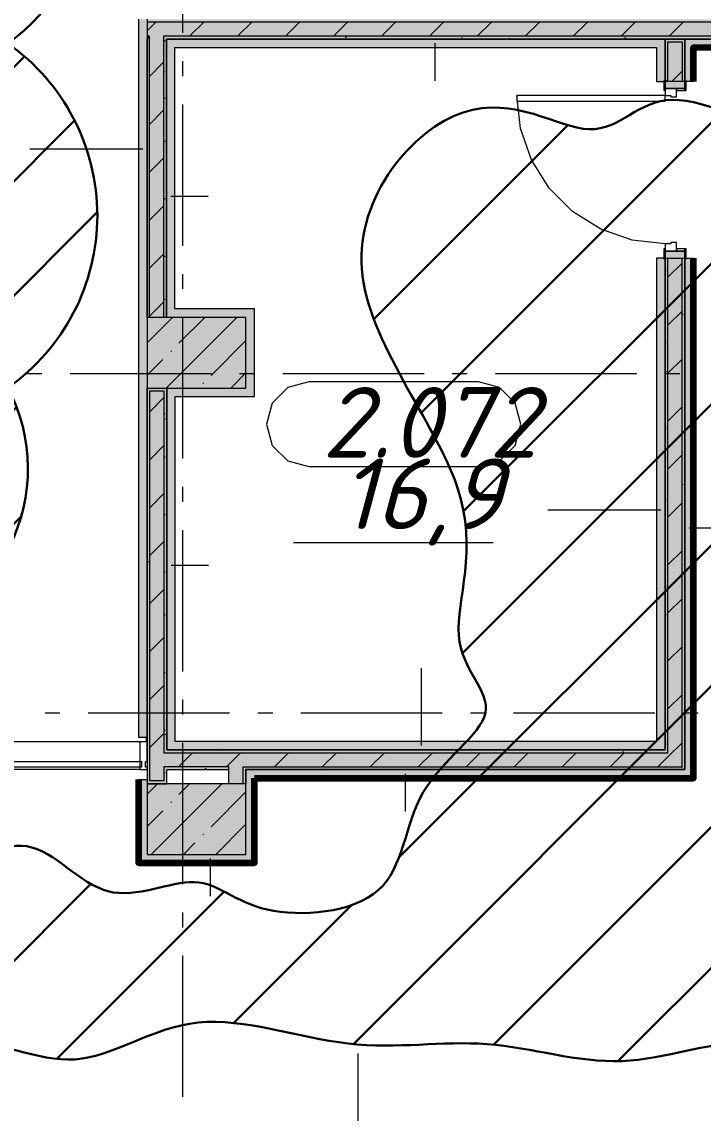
# Model space of a CAD drawing. Header units: millimetres. Extents: x -537608 to 253996, y -217170 to 186033.
# Drawn here: x -289298 to -284475, y 10368 to 18091 of the extents above; entities that cross this region are included whole.
import ezdxf

# ---------------------------------------------------------------- set-up
doc = ezdxf.new("R2010")
doc.units = ezdxf.units.MM
doc.layers.add('16) Лак 1.6м', color=160, linetype='Continuous', lineweight=90)
doc.layers.add('2) окраска коммуникации', color=152, linetype='Continuous', lineweight=30)
doc.layers.add('PDF _Геометрия', color=7, linetype='Continuous')
doc.layers.add('PDF _Текст', color=7, linetype='Continuous')
doc.layers.add('PDF _Сплошная заливка', color=7, linetype='Continuous', true_color=0xffffff)
doc.styles.add('PDF ISOCPEUR Italic', font='isocpeui.ttf')

msp = doc.modelspace()

# ---------------------------------------------------------------- hatches: boundary and pattern name
at = {"layer": '2) окраска коммуникации'}
h = msp.add_hatch(dxfattribs=at)
h.set_pattern_fill('ANSI31', color=5, scale=222)
h.set_pattern_definition([(45, (-305519.1, -20669.7), (-498.404, 498.404), [])])
edge = h.paths.add_edge_path()
edge.add_spline(control_points=[(-290778.1295, 11066.7373), (-290387.3432, 10570.6496), (-289743.0728, 11066.7373), (-288919.2533, 10560.095), (-288105.994, 11182.8428), (-286954.7585, 10760.6403), (-286007.4205, 10940.029), (-285042.7478, 10616.4758), (-284130.9316, 11012.6635), (-281975.2536, 10728.4524), (-280376.2745, 10966.1654), (-279268.5104, 11271.0495), (-278118.4513, 10949.6411), (-276985.3065, 10882.0339), (-275953.6379, 10645.4087), (-275395.5218, 9715.8097), (-275395.5218, 8271.0495), (-275157.9741, 7191.9904), (-275614.614, 6955.3652), (-274802.8089, 5738.4356), (-275817.5649, 5129.9708), (-275327.2936, 3468.321), (-275716.2842, 2758.4446), (-275293.4682, 2171.0495), (-273991.1979, 1727.4348), (-273974.2852, 2606.3284), (-273078.3544, 3011.9716), (-273078.3544, 4702.1524), (-273720.5962, 5040.1884), (-273078.3544, 5733.1622), (-273720.5962, 6578.2529), (-273078.3544, 7271.2267), (-273805.1597, 8271.0495), (-273078.3544, 9012.1129), (-274291.2526, 9488.1178), (-274291.2526, 9164.2291), (-275005.9538, 9367.0507), (-275005.9538, 9971.0495), (-275073.6046, 10786.8019), (-275073.6046, 11271.0495), (-274668.0133, 12503.4462), (-274837.1388, 13297.8308), (-275344.5167, 13652.7686), (-276004.109, 13838.6884), (-276985.0411, 13838.6884), (-277813.7588, 13821.7866), (-278642.4766, 14041.51), (-279014.5545, 14768.2882), (-278845.4274, 16002.1196), (-278185.8367, 17021.0495), (-276443.2448, 17292.7757), (-275935.8653, 18408.2946), (-275682.1763, 19337.8936), (-275310.1, 19659.0285), (-275479.2255, 20622.4311), (-274684.3331, 20656.2347), (-273872.5265, 20842.1545), (-273940.1773, 22126.6913), (-274481.0718, 22725.7503), (-273331.0143, 24399.0292), (-274379.5972, 25075.1012), (-273331.0143, 26038.5045), (-274075.1701, 26985.0053), (-273078.3544, 28523.0692), (-273078.3544, 28523.0692), (-273345.9962, 29714.5377), (-274039.4124, 30880.7626), (-275206.3826, 30238.4942), (-276187.3147, 30745.5482), (-277354.2849, 30153.9852), (-279011.7204, 30982.1734), (-280026.4779, 30677.941), (-281278.0101, 29934.2611), (-280499.3584, 28301.0495), (-281142.0364, 27038.3862), (-279890.5042, 25838.3584), (-281260.4253, 24180.0495), (-280059.6297, 22745.3283), (-281159.2859, 21829.0495), (-280076.8792, 20222.5318), (-281092.8162, 18916.6266), (-280737.6526, 18003.9293), (-280923.6908, 17429.2674), (-281752.4085, 17141.9368), (-283156.155, 17665.8933), (-283714.2711, 17125.035), (-284813.5921, 17750.4023), (-285185.6684, 17108.1332), (-286132.7751, 17801.1077), (-287328.3544, 16388.2505), (-285898.1717, 14701.7611), (-286388.6369, 13644.8407), (-285779.7843, 13214.0495), (-286591.5893, 12701.0495), (-286591.5893, 11811.5525), (-287690.9088, 11727.0435), (-288012.2486, 12132.6867), (-288722.5774, 11760.8471), (-289229.9569, 12453.8216), (-289940.2857, 11963.6687), (-290684.4415, 11777.7489), (-290778.1295, 11066.7373)], knot_values=[0, 0, 0, 0, 1, 2, 3, 4, 5, 6, 7, 8, 9, 10, 11, 12, 13, 14, 15, 16, 17, 18, 19, 20, 21, 22, 23, 24, 25, 26, 27, 28, 29, 30, 31, 32, 33, 34, 35, 36, 37, 38, 39, 40, 41, 42, 43, 44, 45, 46, 47, 48, 49, 50, 51, 52, 53, 54, 55, 56, 57, 58, 59, 60, 61, 62, 63, 64, 65, 66, 67, 68, 69, 70, 71, 72, 73, 74, 75, 76, 77, 78, 79, 80, 81, 82, 83, 84, 85, 86, 87, 88, 89, 90, 91, 92, 93, 94, 95, 96, 97, 98, 99, 99, 99, 99], degree=3, periodic=0)
edge = h.paths.add_edge_path(flags=16)
edge.add_arc((-282974.1314, 12518.0171), 1274.5672, 125.00000005, 234.99999995, ccw=False)
edge.add_arc((-283038.6718, 14513.9725), 1162.0444, 125.00000005, 234.99999995, ccw=False)
edge.add_arc((-282295.8664, 15202.9232), 1433.6455, 59.43173918, 169.43173908, ccw=False)
edge.add_arc((-282677.7619, 14748.5093), 2021.4887, -53.3391216, 56.66087831, ccw=False)
edge.add_arc((-282413.8331, 12555.5506), 1102.6336, -78.79029658, 31.20970332, ccw=False)
edge.add_arc((-282952.3368, 12001.1084), 919.0678, 215.00000005, 324.99999995, ccw=False)
edge = h.paths.add_edge_path(flags=16)
edge.add_arc((-277532.2831, 20735.819), 1174.7616, 125.00000005, 234.99999995, ccw=False)
edge.add_arc((-276960.5272, 23476.9879), 2171.5877, 125.00000005, 234.99999995, ccw=False)
edge.add_arc((-277291.7326, 26561.6986), 1594.1487, 125.00000005, 234.99999995, ccw=False)
edge.add_arc((-277094.17, 27873.7201), 1111.9458, 70.31799188, 180.31799178, ccw=False)
edge.add_arc((-276872.3717, 27774.8819), 1155.9508, -27.59113456, 82.40886534, ccw=False)
edge.add_arc((-276749.5729, 25951.7436), 1572.0517, -54.99999995, 54.99999995, ccw=False)
edge.add_arc((-276903.4785, 23156.4449), 1840.3779, -54.99999995, 54.99999995, ccw=False)
edge.add_arc((-276968.849, 21036.3715), 1277.4016, -81.34673665, 28.65326325, ccw=False)
edge.add_arc((-277491.3785, 20273.9631), 872.5123, 215.00000005, 324.99999995, ccw=False)
h = msp.add_hatch(dxfattribs=at)
h.set_pattern_fill('ANSI31', color=256, scale=180)
h.paths.add_polyline_path([(-284261.5973, 24109.0515, 0.52056705), (-284261.5973, 26540.8731, 0.52056705), (-284261.5973, 28830.2404, 0.52056705), (-285626.3393, 29828.8486, 0.52056705), (-286827.0414, 28445.9012, 0.52056705), (-286827.0414, 26028.7233, 0.52056705), (-286827.0414, 23887.4023, 0.52056705), (-286827.0414, 22082.0016, 0.313339017), (-287418.7029, 20474.292, 0.176741999), (-287968.2498, 20090.1541, 0.41719381), (-288900.9717, 19255.1572, 0.182310255), (-289397.7507, 19982.4334, 0.52056705), (-290302.8839, 19605.0275, 0.52056705), (-290302.8839, 17499.833, 0.52056705), (-290302.8839, 15774.49, 0.52056705), (-290302.8839, 13721.1922, 0.52056705), (-289397.7507, 15501.0554, 0.52056705), (-289397.7507, 17937.9862, 0.244698443), (-288865.6148, 18960.2098, 0.52056705), (-287409.1652, 18960.2098, 0.52056705), (-285892.2135, 18960.2098, 0.092531076), (-285790.8179, 19215.2453, 0.189613203), (-285175.6001, 19622.8638, 0.52056705), (-284261.5973, 20287.7266, 0.52056705), (-284261.5973, 22263.2197, 0.52056705)])
at = {"layer": 'PDF _Сплошная заливка', "transparency": 33554559}
for points in [[(-282873.3109, 18089.0004), (-282624.354, 18089.0004), (-282624.354, 18108.9991), (-288411.7022, 18108.9991), (-288411.7022, 18089.0004), (-284549.2675, 18089.0004)], [(-282524.3536, 17988.9999), (-282524.3536, 18089.0004), (-288411.7022, 18089.0004), (-288411.7022, 17988.9999), (-282873.3109, 17988.9999)], [(-288394.3537, 15999.0005), (-288294.3554, 15999.0005), (-288294.3554, 17988.9999), (-288394.3537, 17988.9999), (-288394.3537, 17341.7551)], [(-288294.3554, 15999.0005), (-288274.3545, 15999.0005), (-288274.3545, 17969.0011), (-288294.3554, 17969.0011), (-288294.3554, 17341.7551)], [(-288411.7022, 15499.0005), (-287711.7014, 15499.0005), (-287711.7014, 15999.0005), (-288411.7022, 15999.0005), (-288411.7022, 15917.7888)], [(-288411.7022, 12698.9993), (-288391.7013, 12698.9993), (-288391.7013, 15499.0005), (-288411.7022, 15499.0005), (-288411.7022, 13028.9998)], [(-288320.1673, 12718.998), (-288291.703, 12718.998), (-288291.703, 15478.9995), (-288391.7013, 15478.9995), (-288391.7013, 12718.998)], [(-284724.3544, 12818.8241), (-284724.3544, 12918.8245), (-288291.703, 12918.8245), (-288291.703, 12818.8241), (-284744.3532, 12818.8241)], [(-284744.3532, 12918.8245), (-284744.3532, 12938.8255), (-288271.702, 12938.8255), (-288271.702, 12918.8245), (-286225.222, 12918.8245)], [(-288411.7022, 12198.9993), (-287711.7014, 12198.9993), (-287711.7014, 12698.9993), (-288411.7022, 12698.9993), (-288411.7022, 12357.8701)]]:
    msp.add_hatch(color=256, dxfattribs=at).paths.add_polyline_path(points)
at = {"layer": 'PDF _Сплошная заливка', "true_color": 0xff7d7d, "transparency": 33554559}
for points in [[(-284744.3532, 17909.0004), (-284744.3532, 17969.0011), (-288274.3545, 17969.0011), (-288274.3545, 17909.0004), (-284804.3539, 17909.0004)], [(-282444.3542, 17909.0004), (-282444.3542, 17969.0011), (-284544.3545, 17969.0011), (-284544.3545, 17909.0004), (-282873.3109, 17909.0004)], [(-287711.7014, 15999.0005), (-287711.7014, 16058.999), (-288274.3545, 16058.999), (-288274.3545, 15999.0005), (-287901.1786, 15999.0005)], [(-287711.7014, 15499.0005), (-287651.7028, 15499.0005), (-287651.7028, 16058.999), (-287711.7014, 16058.999), (-287711.7014, 15917.7888)], [(-288271.702, 12998.8262), (-288211.7014, 12998.8262), (-288211.7014, 15499.0005), (-288271.702, 15499.0005), (-288271.702, 13069.8542)], [(-287711.7014, 15438.9998), (-287651.7028, 15438.9998), (-287651.7028, 15499.0005), (-288211.7014, 15499.0005), (-288211.7014, 15438.9998)], [(-284804.3539, 12938.8255), (-284804.3539, 12998.8262), (-288271.702, 12998.8262), (-288271.702, 12938.8255), (-286225.222, 12938.8255)], [(-284549.2675, 12738.999), (-284544.3545, 12738.999), (-284544.3545, 12798.9997), (-287711.7014, 12798.8253), (-287711.7014, 12738.999), (-286225.222, 12738.999)]]:
    msp.add_hatch(color=11, dxfattribs=at).paths.add_polyline_path(points)
at = {"layer": 'PDF _Сплошная заливка', "transparency": 33554559}
h = msp.add_hatch(color=256, dxfattribs=at)
h.paths.add_polyline_path([(-284724.3544, 12918.8245), (-284724.3544, 16418.9988), (-284744.3532, 16418.9988), (-284744.3532, 12918.8245)], flags=0)
h.paths.add_polyline_path([(-284724.3544, 17668.9998), (-284724.3544, 17949.0002), (-284624.3539, 17949.0002), (-284624.3539, 17969.0011), (-284744.3532, 17969.0011), (-284744.3532, 17668.9998)], flags=0)
h = msp.add_hatch(color=256, dxfattribs=at)
h.paths.add_polyline_path([(-284624.3539, 12798.8253), (-284604.353, 12798.9997), (-284604.353, 16418.9988), (-284624.3539, 16418.9988), (-284624.3539, 12818.8241)], flags=0)
h.paths.add_polyline_path([(-284624.3539, 17668.9998), (-284604.353, 17668.9998), (-284604.353, 17969.0011), (-284624.3539, 17969.0011), (-284624.3539, 17673.999)], flags=0)
at = {"layer": 'PDF _Сплошная заливка', "true_color": 0xff7d7d, "transparency": 33554559}
h = msp.add_hatch(color=11, dxfattribs=at)
h.paths.add_polyline_path([(-284549.2675, 12798.9997), (-284544.3545, 12798.9997), (-284544.3545, 16418.9988), (-284596.3527, 16418.9988), (-284596.3527, 16413.9996), (-284604.353, 16413.9996), (-284604.353, 12798.9997)], flags=0)
h.paths.add_polyline_path([(-284549.2675, 17668.9998), (-284544.3545, 17668.9998), (-284544.3545, 17969.0011), (-284604.353, 17969.0011), (-284603.1043, 17673.999), (-284596.3527, 17673.999), (-284596.3527, 17668.9998)], flags=0)
h = msp.add_hatch(color=11, dxfattribs=at)
h.paths.add_polyline_path([(-284804.3539, 12938.8255), (-284744.3532, 12938.8255), (-284744.4415, 16413.9996), (-284752.3536, 16413.9996), (-284752.3536, 16418.9988), (-284804.3539, 16418.9988), (-284804.3539, 12998.8262)], flags=0)
h.paths.add_polyline_path([(-284752.3536, 17668.9998), (-284752.3536, 17673.999), (-284744.3532, 17673.999), (-284744.3532, 17909.0004), (-284804.3539, 17909.0004), (-284804.3539, 17668.9998)], flags=0)
at = {"layer": 'PDF _Сплошная заливка', "transparency": 33554559}
h = msp.add_hatch(color=256, dxfattribs=at)
h.paths.add_polyline_path([(-288391.7013, 12698.9993), (-288271.702, 12698.9993), (-288271.702, 12818.8241), (-288291.703, 12818.8241), (-288291.703, 12718.998), (-288391.7013, 12718.998)], flags=0)
h.paths.add_polyline_path([(-288291.703, 12918.8245), (-288271.702, 12918.8245), (-288271.702, 15499.0005), (-288391.7013, 15499.0005), (-288391.7013, 15478.9995), (-288291.703, 15478.9995), (-288291.703, 13069.8542)], flags=0)
h = msp.add_hatch(color=256, dxfattribs=at)
h.paths.add_polyline_path([(-284724.3544, 12798.8253), (-284624.3539, 12798.8253), (-284624.3539, 12818.8241), (-287731.7023, 12818.8241), (-287731.7023, 12798.8253), (-284744.3532, 12798.8253)], flags=0)
h.paths.add_polyline_path([(-287831.7028, 12798.8253), (-287831.7028, 12818.8241), (-288271.702, 12818.8241), (-288271.702, 12798.8253), (-287901.1786, 12798.8253)], flags=0)

# ---------------------------------------------------------------- linework, layer by layer
at = {"layer": '16) Лак 1.6м'}
for points in [[(-284544.3545, 17668.9998), (-284544.3545, 17909.0004), (-282444.3542, 17939.0008), (-282444.3542, 20889.0015), (-282351.353, 20889.0015), (-282351.353, 21509.0007), (-282444.3542, 21509.0007), (-282444.3542, 23239.0008), (-282351.353, 23239.0008), (-282351.353, 23859.0001), (-282444.3542, 23859.0001), (-282444.3542, 27239.0007), (-282351.353, 27239.0007), (-282351.353, 27859.0042), (-282444.3542, 27859.0042), (-282444.3542, 28654.3486)], [(-287651.7028, 12738.999), (-284544.3545, 12738.999), (-284544.3545, 16418.9988)], [(-288471.7029, 12728.9985), (-288471.7029, 12138.9986), (-287651.7028, 12138.9986), (-287651.7028, 12738.999)]]:
    msp.add_lwpolyline(points, dxfattribs=at)
at = {"layer": '2) окраска коммуникации'}
msp.add_lwpolyline([(-288865.6148, 18960.2098, -0.244698443), (-289397.7507, 17937.9862, -0.52056705), (-289397.7507, 15501.0554, -0.52056705), (-290302.8839, 13721.1922, -0.52056705), (-290302.8839, 15774.49, -0.52056705), (-290302.8839, 17499.833, -0.52056705), (-290302.8839, 19605.0275, -0.52056705), (-289397.7507, 19982.4334, -0.182310255), (-288900.9717, 19255.1572, -0.182310255)], format="xyb", dxfattribs=at)
msp.add_open_spline([(-290778.1295, 11066.7373), (-290387.3432, 10570.6496), (-289743.0728, 11066.7373), (-288919.2533, 10560.095), (-288105.994, 11182.8428), (-286954.7585, 10760.6403), (-286007.4205, 10940.029), (-285042.7478, 10616.4758), (-284130.9316, 11012.6635), (-281975.2536, 10728.4524), (-280376.2745, 10966.1654), (-279268.5104, 11271.0495), (-278118.4513, 10949.6411), (-276985.3065, 10882.0339), (-275953.6379, 10645.4087), (-275395.5218, 9715.8097), (-275395.5218, 8271.0495), (-275157.9741, 7191.9904), (-275614.614, 6955.3652), (-274802.8089, 5738.4356), (-275817.5649, 5129.9708), (-275327.2936, 3468.321), (-275716.2842, 2758.4446), (-275293.4682, 2171.0495), (-273991.1979, 1727.4348), (-273974.2852, 2606.3284), (-273078.3544, 3011.9716), (-273078.3544, 4702.1524), (-273720.5962, 5040.1884), (-273078.3544, 5733.1622), (-273720.5962, 6578.2529), (-273078.3544, 7271.2267), (-273805.1597, 8271.0495), (-273078.3544, 9012.1129), (-274291.2526, 9488.1178), (-274291.2526, 9164.2291), (-275005.9538, 9367.0507), (-275005.9538, 9971.0495), (-275073.6046, 10786.8019), (-275073.6046, 11271.0495), (-274668.0133, 12503.4462), (-274837.1388, 13297.8308), (-275344.5167, 13652.7686), (-276004.109, 13838.6884), (-276985.0411, 13838.6884), (-277813.7588, 13821.7866), (-278642.4766, 14041.51), (-279014.5545, 14768.2882), (-278845.4274, 16002.1196), (-278185.8367, 17021.0495), (-276443.2448, 17292.7757), (-275935.8653, 18408.2946), (-275682.1763, 19337.8936), (-275310.1, 19659.0285), (-275479.2255, 20622.4311), (-274684.3331, 20656.2347), (-273872.5265, 20842.1545), (-273940.1773, 22126.6913), (-274481.0718, 22725.7503), (-273331.0143, 24399.0292), (-274379.5972, 25075.1012), (-273331.0143, 26038.5045), (-274075.1701, 26985.0053), (-273078.3544, 28523.0692), (-273078.3544, 28523.0692), (-273345.9962, 29714.5377), (-274039.4124, 30880.7626), (-275206.3826, 30238.4942), (-276187.3147, 30745.5482), (-277354.2849, 30153.9852), (-279011.7204, 30982.1734), (-280026.4779, 30677.941), (-281278.0101, 29934.2611), (-280499.3584, 28301.0495), (-281142.0364, 27038.3862), (-279890.5042, 25838.3584), (-281260.4253, 24180.0495), (-280059.6297, 22745.3283), (-281159.2859, 21829.0495), (-280076.8792, 20222.5318), (-281092.8162, 18916.6266), (-280737.6526, 18003.9293), (-280923.6908, 17429.2674), (-281752.4085, 17141.9368), (-283156.155, 17665.8933), (-283714.2711, 17125.035), (-284813.5921, 17750.4023), (-285185.6684, 17108.1332), (-286132.7751, 17801.1077), (-287328.3544, 16388.2505), (-285898.1717, 14701.7611), (-286388.6369, 13644.8407), (-285779.7843, 13214.0495), (-286591.5893, 12701.0495), (-286591.5893, 11811.5525), (-287690.9088, 11727.0435), (-288012.2486, 12132.6867), (-288722.5774, 11760.8471), (-289229.9569, 12453.8216), (-289940.2857, 11963.6687), (-290684.4415, 11777.7489), (-290778.1295, 11066.7373)], degree=3, dxfattribs=at)
at = {"layer": 'PDF _Геометрия', "color": 253, "lineweight": 9, "true_color": 0xaaaaaa}
for p, q in [((-288161.3545, 19011.804), (-288161.3545, 18011.804)), ((-288161.3545, 17811.8031), (-288161.3545, 17705.9704)), ((-288161.3545, 17505.9716), (-288161.3545, 16505.9695)), ((-288161.3545, 16305.9709), (-288161.3545, 16200.1381)), ((-284624.3539, 16168.9999), (-284624.3539, 16177.0003)), ((-288161.3545, 16000.1372), (-288161.3545, 15000.1373)), ((-289156.4566, 15599.3475), (-289262.2893, 15599.3475)), ((-287956.4557, 15599.3475), (-288956.4557, 15599.3475)), ((-287650.622, 15599.3475), (-287756.457, 15599.3475)), ((-286450.6234, 15599.3475), (-287450.6234, 15599.3475)), ((-287265.8934, 15543.1941), (-287415.8919, 15503.0007)), ((-286065.8926, 15543.1941), (-287265.8934, 15543.1941)), ((-286144.7898, 15599.3475), (-286250.6225, 15599.3475)), ((-285915.892, 15503.0007), (-286065.8926, 15543.1941)), ((-284944.7889, 15599.3475), (-285944.7889, 15599.3475)), ((-284638.9553, 15599.3475), (-284744.7881, 15599.3475)), ((-287415.8919, 15503.0007), (-287525.7012, 15393.1935)), ((-285806.0848, 15393.1935), (-285915.892, 15503.0007)), ((-287525.7012, 15393.1935), (-287565.8925, 15243.1929)), ((-285765.8935, 15243.1929), (-285806.0848, 15393.1935)), ((-287565.8925, 15243.1929), (-287525.7012, 15093.1944)), ((-285806.0848, 15093.1944), (-285765.8935, 15243.1929)), ((-287525.7012, 15093.1944), (-287415.8919, 14983.3851)), ((-285915.892, 14983.3851), (-285806.0848, 15093.1944)), ((-287415.8919, 14983.3851), (-287265.8934, 14943.1937)), ((-286065.8926, 14943.1937), (-285915.892, 14983.3851)), ((-287265.8934, 14943.1937), (-286065.8926, 14943.1937)), ((-288161.3545, 14800.1364), (-288161.3545, 14694.3036)), ((-288161.3545, 14494.3027), (-288161.3545, 13494.3028)), ((-287374.9319, 14405.1597), (-285962.019, 14405.1597)), ((-288161.3545, 13294.3041), (-288161.3545, 13188.4692)), ((-289028.1189, 13199.3459), (-289133.9517, 13199.3459)), ((-287828.1181, 13199.3459), (-288828.1181, 13199.3459)), ((-287522.2845, 13199.3459), (-287628.1172, 13199.3459)), ((-286322.2836, 13199.3459), (-287322.2836, 13199.3459)), ((-286016.45, 13199.3459), (-286122.285, 13199.3459)), ((-284816.4513, 13199.3459), (-285816.4513, 13199.3459)), ((-284510.6177, 13199.3459), (-284616.4504, 13199.3459)), ((-288161.3545, 12988.4704), (-288161.3545, 11988.4705)), ((-288161.3545, 11788.4696), (-288161.3545, 11682.6368)), ((-288161.3545, 11482.636), (-288161.3545, 10482.636))]:
    msp.add_line(p, q, dxfattribs=at)
at = {"layer": 'PDF _Геометрия', "lineweight": 9}
for p, q in [((-288471.7029, 18108.9991), (-288471.7029, 13028.9998)), ((-288411.7022, 18108.9991), (-288411.7022, 18089.0004)), ((-288411.7022, 18026.7886), (-288349.4905, 18089.0004)), ((-282624.354, 18089.0004), (-288411.7022, 18089.0004)), ((-288411.7022, 18089.0004), (-288411.7022, 17988.9999)), ((-288110.0798, 17988.9999), (-288010.0793, 18089.0004)), ((-287770.6687, 17988.9999), (-287670.6683, 18089.0004)), ((-287431.2575, 17988.9999), (-287331.2571, 18089.0004)), ((-287091.8465, 17988.9999), (-286991.846, 18089.0004)), ((-286752.4353, 17988.9999), (-286652.4349, 18089.0004)), ((-286413.0242, 17988.9999), (-286313.0238, 18089.0004)), ((-286073.6109, 17988.9999), (-285973.6127, 18089.0004)), ((-285734.1998, 17988.9999), (-285634.2016, 18089.0004)), ((-285394.7887, 17988.9999), (-285294.7883, 18089.0004)), ((-285055.3776, 17988.9999), (-284955.3772, 18089.0004)), ((-284715.9665, 17988.9999), (-284615.9661, 18089.0004)), ((-288394.3537, 17988.9999), (-288411.7022, 17988.9999)), ((-288411.7022, 17988.9999), (-288411.7022, 17969.0011)), ((-288411.7022, 17969.0011), (-288411.7022, 15999.0005)), ((-288411.7022, 15999.0005), (-288411.7022, 17969.0011)), ((-288394.3537, 17969.0011), (-288394.3537, 17988.9999)), ((-288394.3537, 15999.0005), (-288394.3537, 17969.0011)), ((-282524.3536, 17988.9999), (-288294.3554, 17988.9999)), ((-288294.3554, 17988.9999), (-288294.3554, 17969.0011)), ((-288294.3554, 17969.0011), (-288294.3554, 15999.0005)), ((-284744.3532, 17969.0011), (-288274.3545, 17969.0011)), ((-288274.3545, 17969.0011), (-288274.3545, 17909.0004)), ((-288274.3545, 17909.0004), (-288274.3545, 17969.0011)), ((-288274.3545, 17969.0011), (-282504.3526, 17969.0011)), ((-286375.3539, 17938.9997), (-286375.3539, 17672.8493)), ((-284724.3544, 17969.0011), (-284744.3532, 17969.0011)), ((-284744.3532, 17969.0011), (-284744.3532, 17909.0004)), ((-284744.3532, 17909.0004), (-284744.3532, 17969.0011)), ((-284624.3539, 17969.0011), (-284724.3544, 17969.0011)), ((-284724.3544, 17668.9998), (-284724.3544, 17949.0002)), ((-284724.3544, 17949.0002), (-284624.3539, 17949.0002)), ((-284604.353, 17969.0011), (-284624.3539, 17969.0011)), ((-284624.3539, 17949.0002), (-284624.3539, 17668.9998)), ((-284544.3545, 17969.0011), (-284604.353, 17969.0011)), ((-284604.353, 17969.0011), (-284604.353, 17673.999)), ((-284604.353, 17673.999), (-284604.353, 17969.0011)), ((-282504.3526, 17969.0011), (-284544.3545, 17969.0011)), ((-288274.3545, 16058.999), (-288274.3545, 17909.0004)), ((-288274.3545, 17909.0004), (-288274.3545, 16058.999)), ((-288214.3538, 16058.999), (-288214.3538, 17909.0004)), ((-288214.3538, 17909.0004), (-284804.3539, 17909.0004)), ((-284804.3539, 17909.0004), (-284804.3539, 17668.9998)), ((-284744.3532, 17909.0004), (-284744.3532, 17673.999)), ((-284744.3532, 17673.999), (-284744.3532, 17909.0004)), ((-282444.3542, 17909.0004), (-284544.3545, 17909.0004)), ((-284544.3545, 17909.0004), (-284544.3545, 17668.9998)), ((-288394.3537, 17704.726), (-288294.3554, 17804.7264)), ((-284696.5555, 17668.9998), (-284624.3539, 17741.2013)), ((-284804.3539, 17668.9998), (-284752.3536, 17668.9998)), ((-284744.3532, 17673.999), (-284752.3536, 17673.999)), ((-284752.3536, 17673.999), (-284752.3536, 17604)), ((-284744.3532, 17604), (-284744.3532, 17673.999)), ((-284604.353, 17668.9998), (-284744.3532, 17668.9998)), ((-284744.3532, 17668.9998), (-284744.3532, 17618.9997)), ((-284664.3537, 17618.9997), (-284744.3532, 17618.9997)), ((-284744.3532, 17618.9997), (-284744.3532, 17568.9994)), ((-284744.3532, 17618.9997), (-284604.353, 17618.9997)), ((-284743.3543, 17618.9997), (-284744.3532, 17618.9997)), ((-284744.3532, 17618.9997), (-284744.3532, 17604)), ((-284743.3543, 17604), (-284743.3543, 17618.9997)), ((-284664.3537, 17558.9989), (-284664.3537, 17618.9997)), ((-284604.353, 17618.9997), (-284664.3537, 17618.9997)), ((-284664.3537, 17618.9997), (-284664.3537, 17604)), ((-284596.3527, 17673.999), (-284604.353, 17673.999)), ((-284604.353, 17673.999), (-284604.353, 17604)), ((-284604.353, 17618.9997), (-284604.353, 17668.9998)), ((-284604.353, 17604), (-284604.353, 17618.9997)), ((-284596.3527, 17604), (-284596.3527, 17673.999)), ((-284544.3545, 17668.9998), (-284596.3527, 17668.9998)), ((-285794.3534, 17568.9994), (-285794.3534, 17528.9996)), ((-284744.3532, 17568.9994), (-285794.3534, 17568.9994)), ((-285768.0292, 17335.3522), (-285794.3534, 17568.9994)), ((-284752.3536, 17604), (-284744.3532, 17604)), ((-284744.3532, 17604), (-284743.3543, 17604)), ((-284744.3532, 17568.9994), (-284704.3535, 17568.9994)), ((-284744.3532, 17528.9996), (-284744.3532, 17568.9994)), ((-284704.3535, 17568.9994), (-284704.3535, 17558.9989)), ((-284704.3535, 17558.9989), (-284664.3537, 17558.9989)), ((-284664.3537, 17604), (-284604.353, 17604)), ((-284604.353, 17604), (-284596.3527, 17604)), ((-288394.3537, 17365.3149), (-288294.3554, 17465.3131)), ((-285794.3534, 17528.9996), (-284744.3532, 17528.9996)), ((-285690.3721, 17113.4214), (-285768.0292, 17335.3522)), ((-288441.7015, 17189.961), (-289241.7028, 17189.961)), ((-288394.3537, 17025.9037), (-288294.3554, 17125.902)), ((-285565.2769, 16914.3355), (-285690.3721, 17113.4214)), ((-285399.0171, 16748.0757), (-285565.2769, 16914.3355)), ((-288244.3552, 16856.8947), (-287978.2049, 16856.8947)), ((-288394.3537, 16686.4905), (-288294.3554, 16786.4909)), ((-285199.9312, 16622.9826), (-285399.0171, 16748.0757)), ((-284978.0004, 16545.3255), (-285199.9312, 16622.9826)), ((-284744.3532, 16518.9992), (-284978.0004, 16545.3255)), ((-284664.3537, 16528.9997), (-284704.3535, 16528.9997)), ((-284704.3535, 16528.9997), (-284704.3535, 16518.9992)), ((-284664.3537, 16468.999), (-284664.3537, 16528.9997)), ((-284744.3532, 16484.0008), (-284752.3536, 16484.0008)), ((-284752.3536, 16484.0008), (-284752.3536, 16413.9996)), ((-284744.3532, 16518.9992), (-284744.3532, 16468.999)), ((-284704.3535, 16518.9992), (-284744.3532, 16518.9992)), ((-284743.3543, 16484.0008), (-284744.3532, 16484.0008)), ((-284744.3532, 16484.0008), (-284744.3532, 16468.999)), ((-284744.3532, 16413.9996), (-284744.3532, 16484.0008)), ((-284744.3532, 16468.999), (-284664.3537, 16468.999)), ((-284604.353, 16468.999), (-284744.3532, 16468.999)), ((-284744.3532, 16468.999), (-284744.3532, 16418.9988)), ((-284744.3532, 16468.999), (-284743.3543, 16468.999)), ((-284743.3543, 16468.999), (-284743.3543, 16484.0008)), ((-284604.353, 16484.0008), (-284664.3537, 16484.0008)), ((-284664.3537, 16484.0008), (-284664.3537, 16468.999)), ((-284664.3537, 16468.999), (-284604.353, 16468.999)), ((-284604.353, 16468.999), (-284604.353, 16484.0008)), ((-284596.3527, 16484.0008), (-284604.353, 16484.0008)), ((-284604.353, 16484.0008), (-284604.353, 16413.9996)), ((-284604.353, 16418.9988), (-284604.353, 16468.999)), ((-284596.3527, 16413.9996), (-284596.3527, 16484.0008)), ((-288394.3537, 16347.0793), (-288294.3554, 16447.0798)), ((-284752.3536, 16418.9988), (-284804.3539, 16418.9988)), ((-284804.3539, 16418.9988), (-284804.3539, 12998.8262)), ((-284752.3536, 16413.9996), (-284744.3532, 16413.9996)), ((-284744.3532, 16418.9988), (-284604.353, 16418.9988)), ((-284744.3532, 12938.8255), (-284744.3532, 16413.9996)), ((-284744.3532, 16413.9996), (-284744.3532, 12938.8255)), ((-284724.3544, 12918.8245), (-284724.3544, 16418.9988)), ((-284724.3544, 16283.5564), (-284624.3539, 16383.5569)), ((-284624.3539, 12818.8241), (-284624.3539, 16418.9988)), ((-284604.353, 12798.9997), (-284604.353, 16413.9996)), ((-284604.353, 16413.9996), (-284604.353, 12798.9997)), ((-284604.353, 16413.9996), (-284596.3527, 16413.9996)), ((-284596.3527, 16418.9988), (-284544.3545, 16418.9988)), ((-284544.3545, 16418.9988), (-284544.3545, 12798.9997)), ((-288394.3537, 16007.6683), (-288294.3554, 16107.6687)), ((-288411.7022, 15818.8046), (-288231.5086, 15999.0005)), ((-288411.7022, 15999.0005), (-288411.7022, 15499.0005)), ((-287711.7014, 15999.0005), (-288411.7022, 15999.0005)), ((-288275.3104, 15499.0005), (-287775.3104, 15999.0005)), ((-288274.3545, 16058.999), (-288274.3545, 15999.0005)), ((-288274.3545, 15999.0005), (-288274.3545, 16058.999)), ((-287711.7014, 16058.999), (-288214.3538, 16058.999)), ((-288186.7895, 15815.6204), (-288003.4095, 15999.0005)), ((-287651.7028, 16058.999), (-287711.7014, 16058.999)), ((-287711.7014, 15499.0005), (-287711.7014, 15999.0005)), ((-287651.7028, 15499.0005), (-287651.7028, 16058.999)), ((-284724.3544, 15944.1454), (-284624.3539, 16044.1458)), ((-287958.6905, 15587.5214), (-287711.7014, 15834.5104)), ((-288243.8127, 15758.5951), (-288239.0719, 15763.3381)), ((-288411.7022, 15590.7077), (-288300.838, 15701.5719)), ((-284724.3544, 15604.7342), (-284624.3539, 15704.7346)), ((-287819.1145, 15499.0005), (-287711.7014, 15606.4114)), ((-288015.7158, 15530.4961), (-288010.9728, 15535.239)), ((-288411.7022, 15499.0005), (-287711.7014, 15499.0005)), ((-288411.7022, 13028.9998), (-288411.7022, 15499.0005)), ((-288411.7022, 15499.0005), (-288411.7022, 13028.9998)), ((-288391.7013, 12718.998), (-288391.7013, 15478.9995)), ((-288391.7013, 15478.9995), (-288291.703, 15478.9995)), ((-288291.703, 15478.9995), (-288291.703, 12918.8245)), ((-288271.702, 12998.8262), (-288271.702, 15499.0005)), ((-288271.702, 15499.0005), (-288271.702, 12998.8262)), ((-287651.7028, 15438.9998), (-287651.7028, 15499.0005)), ((-288391.7013, 15331.4985), (-288291.703, 15431.4989)), ((-288211.7014, 12998.8262), (-288211.7014, 15438.9998)), ((-288211.7014, 15438.9998), (-287651.7028, 15438.9998)), ((-284724.3544, 15265.3231), (-284624.3539, 15365.3214)), ((-288391.7013, 14992.0873), (-288291.703, 15092.0878)), ((-284724.3544, 14925.912), (-284624.3539, 15025.9102)), ((-288391.7013, 14652.6763), (-288291.703, 14752.6767)), ((-284724.3544, 14586.4987), (-284624.3539, 14686.4992)), ((-284774.3546, 14634.3309), (-285574.3537, 14634.3309)), ((-284574.3537, 14509.4703), (-284308.2034, 14509.4703)), ((-288391.7013, 14313.2651), (-288291.703, 14413.2655)), ((-284724.3544, 14247.0876), (-284624.3539, 14347.088)), ((-288241.7028, 14245.63), (-287975.5524, 14245.63)), ((-288391.7013, 13973.854), (-288291.703, 14073.8523)), ((-284724.3544, 13907.6765), (-284624.3539, 14007.6769)), ((-288391.7013, 13634.4429), (-288291.703, 13734.4412)), ((-284724.3544, 13568.2654), (-284624.3539, 13668.2658)), ((-286469.8191, 12968.8248), (-286469.8191, 13517.4922)), ((-288391.7013, 13295.0296), (-288291.703, 13395.0301)), ((-284724.3544, 13228.8543), (-284624.3539, 13328.8547)), ((-288391.7013, 12955.6185), (-288291.703, 13055.6189)), ((-288461.528, 12995.9993), (-289486.5281, 12995.9993)), ((-288471.7029, 13028.9998), (-288411.7022, 13028.9998)), ((-288411.5278, 12995.9993), (-288461.528, 12995.9993)), ((-288461.528, 12995.9993), (-288461.528, 12855.9992)), ((-288411.7022, 13028.9998), (-288411.7022, 12698.9993)), ((-288411.5278, 12855.9992), (-288411.5278, 12995.9993)), ((-288271.702, 12938.8255), (-288271.702, 12998.8262)), ((-288271.702, 12998.8262), (-288271.702, 12938.8255)), ((-284804.3539, 12998.8262), (-288211.7014, 12998.8262)), ((-284724.3544, 12889.4432), (-284624.3539, 12989.4436)), ((-288291.703, 12918.8245), (-288271.702, 12918.8245)), ((-284804.3539, 12938.8255), (-288271.702, 12938.8255)), ((-288271.702, 12938.8255), (-284804.3539, 12938.8255)), ((-288271.702, 12918.8245), (-284744.3532, 12918.8245)), ((-288189.0846, 12818.8241), (-288089.0841, 12918.8245)), ((-287849.6735, 12818.8241), (-287749.6731, 12918.8245)), ((-287510.2623, 12818.8241), (-287410.2619, 12918.8245)), ((-287170.8513, 12818.8241), (-287070.8508, 12918.8245)), ((-286831.4401, 12818.8241), (-286731.4397, 12918.8245)), ((-286492.029, 12818.8241), (-286392.0286, 12918.8245)), ((-286152.6157, 12818.8241), (-286052.6175, 12918.8245)), ((-285813.2047, 12818.8241), (-285713.2064, 12918.8245)), ((-285473.7935, 12818.8241), (-285373.7931, 12918.8245)), ((-285134.3824, 12818.8241), (-285034.382, 12918.8245)), ((-284744.3532, 12938.8255), (-284804.3539, 12938.8255)), ((-284804.3539, 12938.8255), (-284744.3532, 12938.8255)), ((-284744.3532, 12918.8245), (-284724.3544, 12918.8245)), ((-289486.5281, 12855.9992), (-288461.528, 12855.9992)), ((-288461.528, 12855.9992), (-288451.5276, 12855.9992)), ((-288461.528, 12855.9992), (-288461.528, 12815.9994)), ((-288451.5276, 12855.9992), (-288451.5276, 12815.9994)), ((-288421.5283, 12815.9994), (-288421.5283, 12855.9992)), ((-288421.5283, 12855.9992), (-288411.5278, 12855.9992)), ((-284794.9713, 12818.8241), (-284724.3544, 12889.4432)), ((-288461.528, 12815.9994), (-289486.5281, 12815.9994)), ((-288461.528, 12798.9997), (-289486.5281, 12798.9997)), ((-288451.5276, 12815.9994), (-288461.528, 12815.9994)), ((-288461.528, 12815.9994), (-288461.528, 12798.9997)), ((-288461.528, 12798.9997), (-288411.5278, 12798.9997)), ((-288411.5278, 12815.9994), (-288421.5283, 12815.9994)), ((-288411.5278, 12798.9997), (-288411.5278, 12815.9994)), ((-288271.702, 12818.8241), (-288291.703, 12818.8241)), ((-288291.703, 12818.8241), (-288291.703, 12718.998)), ((-287831.7028, 12818.8241), (-288271.702, 12818.8241)), ((-288271.702, 12698.9993), (-288271.702, 12798.8253)), ((-288271.702, 12798.8253), (-287831.7028, 12798.8253)), ((-287831.7028, 12798.8253), (-287831.7028, 12818.8241)), ((-287831.7028, 12698.9993), (-287831.7028, 12798.8253)), ((-287731.7023, 12798.8253), (-287731.7023, 12818.8241)), ((-287731.7023, 12818.8241), (-284744.3532, 12818.8241)), ((-287731.7023, 12698.9993), (-287731.7023, 12798.8253)), ((-287711.7014, 12738.999), (-287711.7014, 12798.8253)), ((-287711.7014, 12798.8253), (-284744.3532, 12798.8253)), ((-284744.3532, 12798.8253), (-287711.7014, 12798.8253)), ((-287711.7014, 12798.8253), (-287711.7014, 12698.9993)), ((-286584.4963, 12768.9983), (-286584.4963, 12502.8479)), ((-284744.3532, 12818.8241), (-284724.3544, 12818.8241)), ((-284604.353, 12798.9997), (-284744.3532, 12798.9997)), ((-284744.3532, 12798.8253), (-284724.3544, 12798.8253)), ((-284724.3544, 12818.8241), (-284624.3539, 12818.8241)), ((-284724.3544, 12798.8253), (-284624.3539, 12798.8253)), ((-284624.3539, 12798.8253), (-284604.353, 12798.8253)), ((-284604.353, 12798.8253), (-284604.353, 12798.9997)), ((-284544.3545, 12798.9997), (-284544.3545, 12738.999)), ((-288471.7029, 12138.9986), (-288471.7029, 12728.9985)), ((-288471.7029, 12728.9985), (-288411.7022, 12728.9985)), ((-288411.7022, 12728.9985), (-288411.7022, 12198.9993)), ((-288411.7022, 12625.4263), (-288338.1293, 12698.9993)), ((-287711.7014, 12698.9993), (-288411.7022, 12698.9993)), ((-288411.7022, 12698.9993), (-288411.7022, 12198.9993)), ((-288411.7022, 12698.9993), (-288391.7013, 12698.9993)), ((-288291.703, 12718.998), (-288391.7013, 12718.998)), ((-288391.7013, 12698.9993), (-288291.703, 12698.9993)), ((-288381.9312, 12198.9993), (-287881.9312, 12698.9993)), ((-288291.703, 12698.9993), (-288271.702, 12698.9993)), ((-288186.7895, 12622.24), (-288110.0303, 12698.9993)), ((-287731.7023, 12698.9993), (-287831.7028, 12698.9993)), ((-287711.7014, 12698.9993), (-287731.7023, 12698.9993)), ((-287711.7014, 12198.9993), (-287711.7014, 12738.999)), ((-287711.7014, 12198.9993), (-287711.7014, 12698.9993)), ((-284544.3545, 12738.999), (-287651.7028, 12738.999)), ((-287651.7028, 12738.999), (-287651.7028, 12198.9993)), ((-287958.6905, 12394.1409), (-287711.7014, 12641.13)), ((-288243.8127, 12565.2147), (-288239.0719, 12569.9576)), ((-288411.7022, 12397.3273), (-288300.838, 12508.1916)), ((-287925.7352, 12198.9993), (-287711.7014, 12413.031)), ((-288153.8321, 12198.9993), (-288072.7389, 12280.0925)), ((-288015.7158, 12337.1178), (-288010.9728, 12341.8586)), ((-288411.7022, 12138.9986), (-288471.7029, 12138.9986)), ((-288411.7022, 12198.9993), (-287711.7014, 12198.9993)), ((-288411.7022, 12198.9993), (-287711.7014, 12198.9993)), ((-287651.7028, 12138.9986), (-288411.7022, 12138.9986)), ((-287963.8769, 12168.9978), (-287963.8769, 11902.8496)), ((-287651.7028, 12198.9993), (-287651.7028, 12138.9986)), ((-286916.5787, 9989.3447), (-286916.5787, 10789.3459))]:
    msp.add_line(p, q, dxfattribs=at)
at = {"layer": 'PDF _Геометрия', "color": 8, "lineweight": 9, "true_color": 0x787878}
for p, q in [((-288288.9537, 17957.5065), (-288282.2494, 17957.5065)), ((-287002.29, 17983.6627), (-287005.6421, 17977.8562)), ((-286183.1705, 17980.0156), (-286186.5248, 17974.2091)), ((-285843.6108, 17970.069), (-285846.963, 17975.8776)), ((-285616.8337, 17983.6821), (-285619.9038, 17988.9999)), ((-285024.4934, 17973.7182), (-285027.8456, 17979.5247)), ((-288287.3497, 17732.3527), (-288290.704, 17738.1592)), ((-284733.3043, 17672.5651), (-284736.6564, 17678.3717)), ((-288288.9537, 17551.1062), (-288282.2494, 17551.1062)), ((-288288.9537, 17246.306), (-288282.2494, 17246.306)), ((-288292.2175, 16968.6395), (-288294.3554, 16964.9406)), ((-288288.9537, 16839.9057), (-288282.2494, 16839.9057)), ((-288408.8797, 16723.6461), (-288411.7022, 16728.5333)), ((-288407.4308, 16565.8862), (-288410.7829, 16560.0797)), ((-288288.9537, 16433.5054), (-288282.2494, 16433.5054)), ((-284732.9533, 16331.9053), (-284726.249, 16331.9053)), ((-288288.9537, 16128.7052), (-288282.2494, 16128.7052)), ((-284732.9533, 16128.7052), (-284726.249, 16128.7052)), ((-284726.01, 16034.3304), (-284729.3622, 16040.1369)), ((-284616.6421, 16019.7227), (-284619.9964, 16013.914)), ((-284732.9533, 15823.905), (-284726.249, 15823.905)), ((-284731.8553, 15616.9694), (-284735.2074, 15611.1608)), ((-288288.9537, 15315.9046), (-288282.2494, 15315.9046)), ((-288276.4084, 15274.9985), (-288279.7627, 15280.8072)), ((-284732.9533, 15214.3045), (-284726.249, 15214.3045)), ((-288288.9537, 15011.1044), (-288282.2494, 15011.1044)), ((-284732.9533, 15011.1044), (-284726.249, 15011.1044)), ((-284620.7628, 15039.2349), (-284624.115, 15045.0436)), ((-284607.1519, 14812.4599), (-284610.504, 14818.2664)), ((-284732.9533, 14706.3042), (-284726.249, 14706.3042)), ((-288288.9537, 14604.7041), (-288282.2494, 14604.7041)), ((-288397.9384, 14266.2941), (-288401.2905, 14272.1006)), ((-288288.9537, 14198.3038), (-288282.2494, 14198.3038)), ((-284732.9533, 14096.7038), (-284726.249, 14096.7038)), ((-288288.9537, 13893.5036), (-288282.2494, 13893.5036)), ((-284732.9533, 13893.5036), (-284726.249, 13893.5036)), ((-288407.9022, 13673.9518), (-288411.2544, 13679.7604)), ((-288271.702, 13549.7737), (-288272.9723, 13547.5755)), ((-284732.9533, 13588.7055), (-284726.249, 13588.7055)), ((-288288.9537, 13487.1054), (-288282.2494, 13487.1054)), ((-284742.7966, 13159.6174), (-284744.3532, 13156.9197)), ((-288288.9537, 13080.7052), (-288282.2494, 13080.7052)), ((-288279.0781, 13044.4236), (-288282.4324, 13050.2301)), ((-284732.9533, 12979.1051), (-284726.249, 12979.1051)), ((-284725.0326, 12984.6361), (-284728.3847, 12990.4426)), ((-287862.7139, 12932.8596), (-287866.0661, 12938.6661)), ((-285039.7966, 12920.224), (-285043.151, 12926.0305)), ((-288288.9537, 12775.905), (-288282.2494, 12775.905)), ((-288224.4447, 12818.8241), (-288225.8183, 12816.4451)), ((-287995.6911, 12808.6406), (-287999.0433, 12802.8341)), ((-287176.5717, 12804.9935), (-287179.9259, 12799.187)), ((-285174.1884, 12818.8241), (-285176.1261, 12815.4676)), ((-284624.3539, 12810.2553), (-284626.7847, 12814.4665)), ((-284623.4325, 12808.66), (-284624.3539, 12810.2553))]:
    msp.add_line(p, q, dxfattribs=at)
at = {"layer": 'PDF _Геометрия', "color": 9, "lineweight": 9, "true_color": 0xc0c0c0}
msp.add_line((-288414.3547, 12995.9993), (-288414.3547, 13028.9998), dxfattribs=at)
at = {"layer": 'PDF _Сплошная заливка', "color": 85, "lineweight": 35, "true_color": 0x56bc34, "transparency": 33554559}
msp.add_solid([(-288411.7022, 13028.9998), (-288411.7022, 18108.9991), (-288471.7029, 13028.9998), (-288471.7029, 18108.9991)], dxfattribs=at)
at = {"layer": 'PDF _Сплошная заливка', "lineweight": 35, "transparency": 33554559}
for points in [[(-288394.3537, 17969.0011), (-288394.3537, 17988.9999), (-288411.7022, 17969.0011), (-288411.7022, 17988.9999)], [(-288394.3537, 15999.0005), (-288394.3537, 17969.0011), (-288411.7022, 15999.0005), (-288411.7022, 17969.0011)], [(-288294.3554, 17969.0011), (-282504.3526, 17969.0011), (-288294.3554, 17988.9999), (-282504.3526, 17988.9999)], [(-284624.3539, 17668.9998), (-284624.3539, 17949.0002), (-284724.3544, 17668.9998), (-284724.3544, 17949.0002)], [(-284624.3539, 12818.8241), (-284624.3539, 16418.9988), (-284724.3544, 12818.8241), (-284724.3544, 16418.9988)], [(-287731.7023, 12698.9993), (-287731.7023, 12818.8241), (-287831.7028, 12698.9993), (-287831.7028, 12818.8241)], [(-287711.7014, 12698.9993), (-287711.7014, 12798.8253), (-287731.7023, 12698.9993), (-287731.7023, 12798.8253)]]:
    msp.add_solid(points, dxfattribs=at)
at = {"layer": 'PDF _Сплошная заливка', "color": 11, "lineweight": 35, "true_color": 0xff7d7d, "transparency": 33554559}
for points in [[(-288214.3538, 16058.999), (-288214.3538, 17909.0004), (-288274.3545, 16058.999), (-288274.3545, 17909.0004)], [(-288411.7022, 12138.9986), (-288411.7022, 12728.9985), (-288471.7029, 12138.9986), (-288471.7029, 12728.9985)], [(-287651.7028, 12198.9993), (-287651.7028, 12738.999), (-287711.7014, 12198.9993), (-287711.7014, 12738.999)], [(-288411.7022, 12138.9986), (-287651.7028, 12138.9986), (-288411.7022, 12198.9993), (-287651.7028, 12198.9993)]]:
    msp.add_solid(points, dxfattribs=at)
at = {"layer": 'PDF _Сплошная заливка', "color": 7, "lineweight": 35, "true_color": 0xf4f4f4, "transparency": 33554559}
for points in [[(-284604.353, 17618.9997), (-284604.353, 17668.9998), (-284744.3532, 17618.9997), (-284744.3532, 17668.9998)], [(-284604.353, 16418.9988), (-284604.353, 16468.999), (-284744.3532, 16418.9988), (-284744.3532, 16468.999)]]:
    msp.add_solid(points, dxfattribs=at)

# ---------------------------------------------------------------- texts
at = {"layer": 'PDF _Текст', "char_height": 500, "attachment_point": 4, "style": 'PDF ISOCPEUR Italic'}
for s, insert in [('2.072', (-287173.2216, 15256.4809)), ('16,9', (-287048.2233, 14692.5317))]:
    msp.add_mtext(s, dxfattribs=dict(at, insert=insert))

doc.saveas('drawing.dxf')
